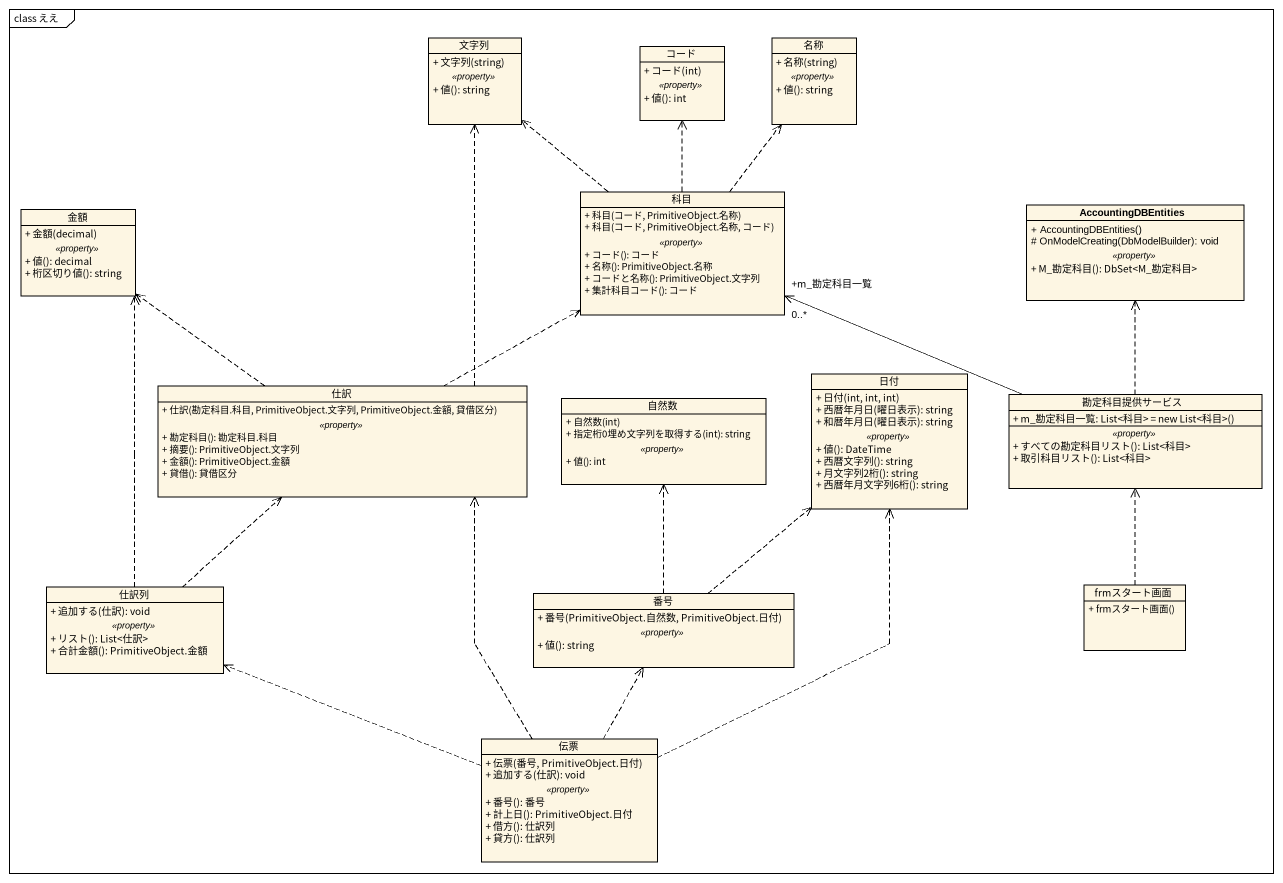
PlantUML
@startuml
mainframe class ええ
hide circle
hide empty members
skinparam classAttributeIconSize 0
class 文字列 {
  + 文字列(string)
  .. <<property>> ..
  + 値(): string
}
class コード {
  + コード(int)
  .. <<property>> ..
  + 値(): int
}
class 名称 {
  + 名称(string)
  .. <<property>> ..
  + 値(): string
}
class 科目 {
  + 科目(コード, PrimitiveObject.名称)
  + 科目(コード, PrimitiveObject.名称, コード)
  .. <<property>> ..
  + コード(): コード
  + 名称(): PrimitiveObject.名称
  + コードと名称(): PrimitiveObject.文字列
  + 集計科目コード(): コード
}
class 金額 {
  + 金額(decimal)
  .. <<property>> ..
  + 値(): decimal
  + 桁区切り値(): string
}
class AccountingDBEntities {
  + AccountingDBEntities()
  # OnModelCreating(DbModelBuilder): void
  .. <<property>> ..
  + M_勘定科目(): DbSet<M_勘定科目>
}
class 仕訳 {
  + 仕訳(勘定科目.科目, PrimitiveObject.文字列, PrimitiveObject.金額, 貸借区分)
  .. <<property>> ..
  + 勘定科目(): 勘定科目.科目
  + 摘要(): PrimitiveObject.文字列
  + 金額(): PrimitiveObject.金額
  + 貸借(): 貸借区分
}
class 自然数 {
  + 自然数(int)
  + 指定桁0埋め文字列を取得する(int): string
  .. <<property>> ..
  + 値(): int
}
class 日付 {
  + 日付(int, int, int)
  + 西暦年月日(曜日表示): string
  + 和暦年月日(曜日表示): string
  .. <<property>> ..
  + 値(): DateTime
  + 西暦文字列(): string
  + 月文字列2桁(): string
  + 西暦年月文字列6桁(): string
}
class 勘定科目提供サービス {
  {field} + m_勘定科目一覧: List<科目> = new List<科目>()
  .. <<property>> ..
  + すべての勘定科目リスト(): List<科目>
  + 取引科目リスト(): List<科目>
}
class 仕訳列 {
  + 追加する(仕訳): void
  .. <<property>> ..
  + リスト(): List<仕訳>
  + 合計金額(): PrimitiveObject.金額
}
class 番号 {
  + 番号(PrimitiveObject.自然数, PrimitiveObject.日付)
  .. <<property>> ..
  + 値(): string
}
class frmスタート画面 {
  + frmスタート画面()
}
class 伝票 {
  + 伝票(番号, PrimitiveObject.日付)
  + 追加する(仕訳): void
  .. <<property>> ..
  + 番号(): 番号
  + 計上日(): PrimitiveObject.日付
  + 借方(): 仕訳列
  + 貸方(): 仕訳列
}
科目 .up.> 文字列
科目 .up.> コード
科目 .up.> 名称
仕訳 .up.> 文字列
仕訳 .right.> 科目
仕訳 .up.> 金額
勘定科目提供サービス -left-> "+m_勘定科目一覧\n0..*" 科目
勘定科目提供サービス .up.> AccountingDBEntities
仕訳列 .up.> 金額
仕訳列 .up.> 仕訳
番号 .up.> 自然数
番号 .up.> 日付
frmスタート画面 .up.> 勘定科目提供サービス
伝票 .up.> 仕訳
伝票 .up.> 日付
伝票 .left.> 仕訳列
伝票 .up.> 番号
@enduml
